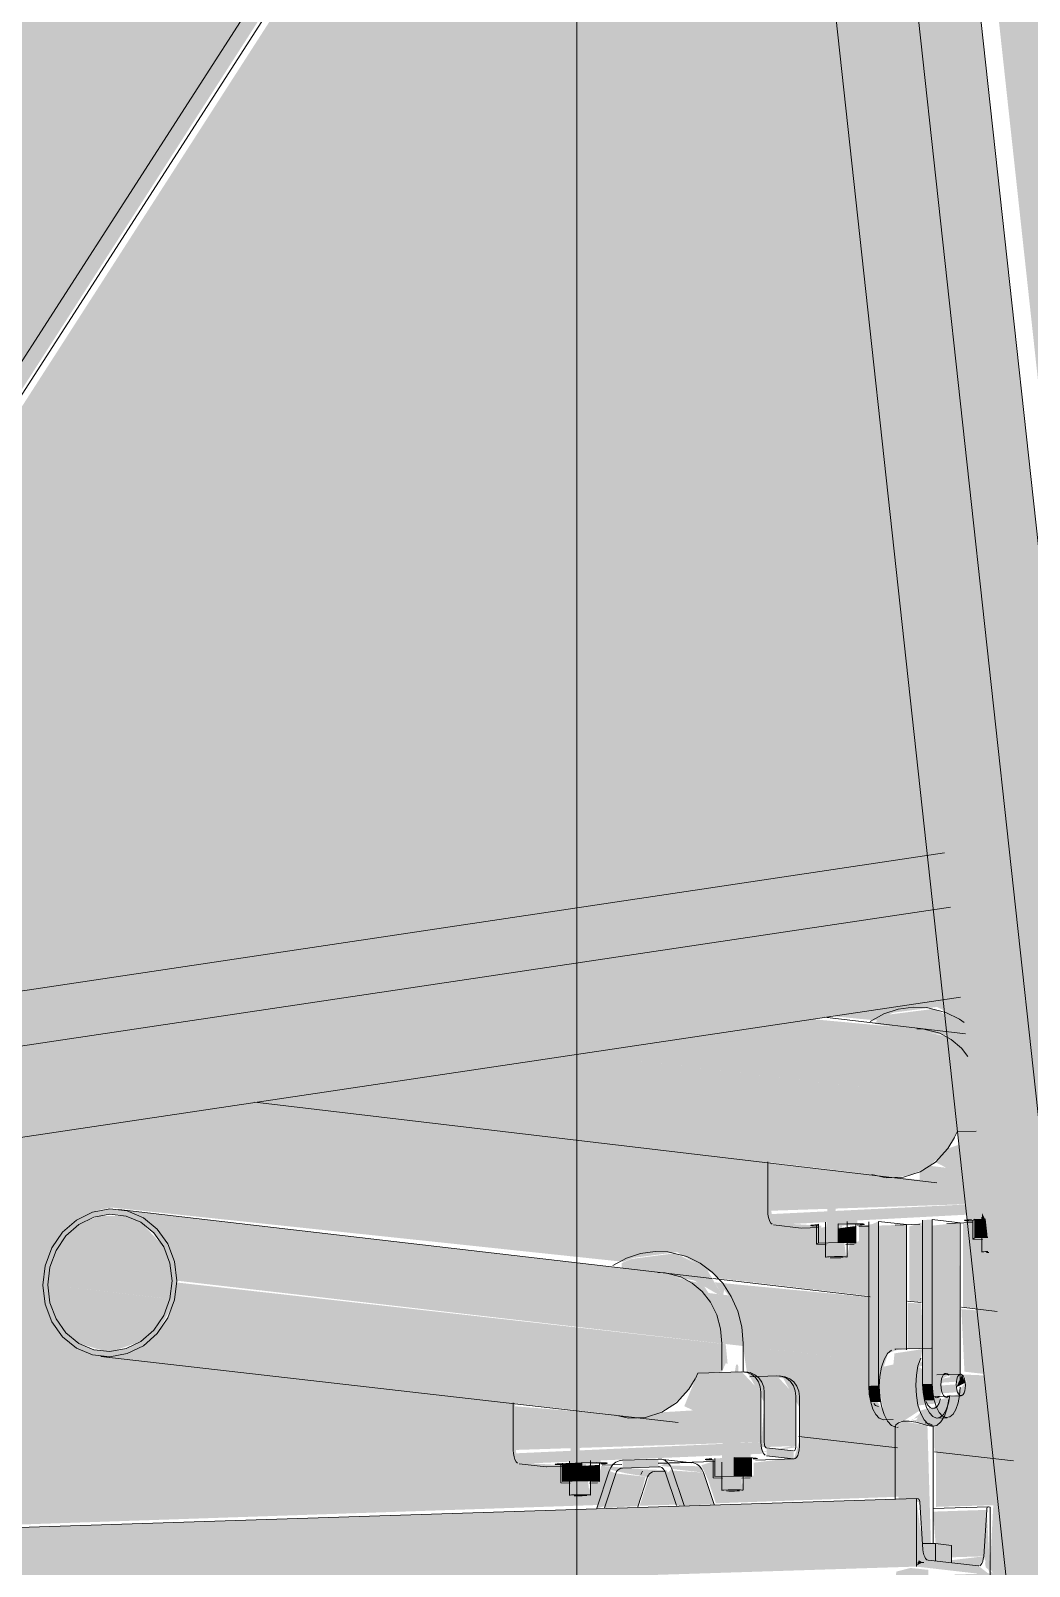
# Model space of a CAD drawing. Header units: inches. Extents: x 31213 to 31218, y -65 to 66.
# Drawn here: x 31217.60534 to 31217.61265, y 66.06788 to 66.07911 of the extents above; entities that cross this region are included whole.
import ezdxf

# ---------------------------------------------------------------- set-up
doc = ezdxf.new("R2010")
doc.units = ezdxf.units.IN
doc.header["$MEASUREMENT"] = 0
for name, color, linetype, lineweight in [('A-GLAZ-CURT', 52, 'Continuous', 9), ('A-WALL-PATT', 111, 'Continuous', 13), ('Q-SPCQ', 91, 'Continuous', 9), ('S-BEAM', 12, 'Continuous', 9)]:
    doc.layers.add(name, color=color, linetype=linetype, lineweight=lineweight)

# ---------------------------------------------------------------- blocks, each defined once
blk = doc.blocks.new('FP_106-Looking South West')
at = {"layer": 'A-WALL-PATT', "lineweight": 9}
blk.add_line((-31660.231004, 65.96916), (-31660.231004, 66.154075), dxfattribs=at)

msp = doc.modelspace()

# ---------------------------------------------------------------- hatches: boundary and pattern name
at = {"layer": 'Q-SPCQ'}
h = msp.add_hatch(color=256, dxfattribs=at)
h.paths.add_polyline_path([(31217.616551, 66.038621), (31217.616521, 66.040367), (31217.616444, 66.040393), (31217.616444, 66.040564), (31217.616499, 66.040572), (31217.614561, 66.058366), (31217.614102, 66.058411), (31217.616258, 66.03864)], flags=0)
h.paths.add_polyline_path([(31217.61421, 66.061592), (31217.612055, 66.081368), (31217.611592, 66.081431), (31217.61375, 66.061639)], flags=0)
h.paths.add_polyline_path([(31217.611685, 66.084767), (31217.61091, 66.091887), (31217.610647, 66.091912), (31217.610464, 66.09178), (31217.611221, 66.084832)], flags=0)
h = msp.add_hatch(color=256, dxfattribs=at)
h.paths.add_polyline_path([(31217.616258, 66.03864), (31217.614102, 66.058411), (31217.613494, 66.058471), (31217.615655, 66.038679), (31217.616095, 66.03865)], flags=0)
h.paths.add_polyline_path([(31217.61375, 66.061639), (31217.611592, 66.081431), (31217.610979, 66.081514), (31217.613142, 66.061702)], flags=0)
h.paths.add_polyline_path([(31217.611221, 66.084832), (31217.610464, 66.09178), (31217.60986, 66.091759), (31217.610622, 66.084917)], flags=0)
h = msp.add_hatch(color=256, dxfattribs=at)
h.paths.add_polyline_path([(31217.598727, 66.066282), (31217.608703, 66.081831), (31217.608589, 66.081846), (31217.598727, 66.066468), (31217.598727, 66.066286)], flags=0)
h.paths.add_polyline_path([(31217.610614, 66.084925), (31217.610608, 66.084985), (31217.610602, 66.084927)], flags=0)
h.paths.add_polyline_path([(31217.611537, 66.086198), (31217.613353, 66.08906), (31217.613422, 66.089225), (31217.613434, 66.089276), (31217.613351, 66.089243), (31217.611522, 66.086334), (31217.611536, 66.08621)], flags=0)
h.paths.add_polyline_path([(31217.613453, 66.089292), (31217.613426, 66.089353), (31217.613413, 66.089324), (31217.613451, 66.089294)], flags=0)
for points in [[(31217.612183, 66.071728), (31217.61217, 66.071844), (31217.611948, 66.071954), (31217.611625, 66.071913), (31217.611566, 66.0719), (31217.611509, 66.071846), (31217.612078, 66.071754), (31217.612171, 66.071729)], [(31217.610732, 66.070476), (31217.612313, 66.070529), (31217.612262, 66.071003), (31217.61205, 66.070933), (31217.611958, 66.070833), (31217.612038, 66.070791), (31217.611916, 66.070806), (31217.611844, 66.07076), (31217.611844, 66.070703), (31217.610732, 66.070828), (31217.610732, 66.070558)], [(31217.610774, 66.070373), (31217.612322, 66.070455), (31217.612313, 66.070529), (31217.610733, 66.070451), (31217.610763, 66.070378)], [(31217.606357, 66.069831), (31217.606373, 66.069966), (31217.606312, 66.070214), (31217.606148, 66.07039), (31217.606045, 66.070434), (31217.606036, 66.070438), (31217.605844, 66.070438), (31217.605721, 66.070392), (31217.60569, 66.070377), (31217.605524, 66.070187), (31217.605463, 66.069934), (31217.606343, 66.069833)], [(31217.611102, 66.07024), (31217.611246, 66.070245), (31217.611246, 66.070382), (31217.611102, 66.070347)], [(31217.611173, 66.070365), (31217.611387, 66.070372), (31217.611387, 66.070431), (31217.611173, 66.070424), (31217.611173, 66.070368)], [(31217.611377, 66.07024), (31217.611377, 66.070365), (31217.611246, 66.070347), (31217.611246, 66.070245)], [(31217.611471, 66.069195), (31217.611543, 66.069198), (31217.611543, 66.070399), (31217.611471, 66.070368), (31217.611471, 66.070075)], [(31217.611543, 66.069223), (31217.611613, 66.069435), (31217.611678, 66.069458), (31217.611746, 66.069465), (31217.611746, 66.070375), (31217.611543, 66.070368), (31217.611543, 66.069226)], [(31217.611864, 66.069208), (31217.611936, 66.06921), (31217.611936, 66.070412), (31217.611864, 66.070409), (31217.611864, 66.070075)], [(31217.612139, 66.069187), (31217.61213, 66.070389), (31217.611936, 66.070368), (31217.611936, 66.06921), (31217.612056, 66.069273)], [(31217.612246, 66.070278), (31217.612341, 66.070281), (31217.612326, 66.070418), (31217.612246, 66.070415)], [(31217.612298, 66.070175), (31217.612352, 66.070179), (31217.612298, 66.070378), (31217.612298, 66.070368)], [(31217.612299, 66.070403), (31217.612327, 66.070404), (31217.612299, 66.070462)], [(31217.610395, 66.069863), (31217.610284, 66.070052), (31217.610056, 66.070166), (31217.609734, 66.070124), (31217.609663, 66.070094), (31217.609663, 66.070055), (31217.610192, 66.069967), (31217.610364, 66.069867)], [(31217.605918, 66.069446), (31217.605946, 66.069452), (31217.606136, 66.069517), (31217.60623, 66.069596), (31217.606311, 66.069709), (31217.606357, 66.069831), (31217.605463, 66.069934), (31217.605524, 66.069685), (31217.605596, 66.069583), (31217.605695, 66.069505), (31217.605873, 66.069452), (31217.605917, 66.069446)], [(31217.611547, 66.069191), (31217.611815, 66.0692), (31217.611851, 66.069398), (31217.611864, 66.069464), (31217.611659, 66.069433), (31217.611651, 66.069352), (31217.611563, 66.069332), (31217.611551, 66.069265)], [(31217.610397, 66.068431), (31217.610517, 66.068434), (31217.610543, 66.068433), (31217.610515, 66.069349), (31217.6105, 66.069351), (31217.610474, 66.069201), (31217.61041, 66.06917), (31217.610397, 66.068548)], [(31217.60887, 66.068726), (31217.610682, 66.068784), (31217.610682, 66.069149), (31217.610542, 66.069298), (31217.61022, 66.069288), (31217.610121, 66.069047), (31217.610186, 66.069016), (31217.609957, 66.069002), (31217.609803, 66.068963), (31217.609587, 66.068988), (31217.60887, 66.069047), (31217.60887, 66.068805)], [(31217.610685, 66.068747), (31217.610938, 66.068755), (31217.610938, 66.06912), (31217.610798, 66.069269), (31217.610601, 66.069262), (31217.610707, 66.069073), (31217.610683, 66.068759)], [(31217.611539, 66.069188), (31217.612112, 66.069226), (31217.612128, 66.069272), (31217.611972, 66.06924), (31217.611949, 66.069221), (31217.611864, 66.069245), (31217.611844, 66.069263), (31217.611578, 66.069226), (31217.61154, 66.069208)], [(31217.611817, 66.069172), (31217.612005, 66.069178), (31217.611985, 66.069292), (31217.611864, 66.069315), (31217.611844, 66.069332), (31217.611703, 66.069309), (31217.611721, 66.06927), (31217.611818, 66.069252), (31217.611816, 66.069184)], [(31217.612112, 66.069186), (31217.612177, 66.069219), (31217.612153, 66.069277)], [(31217.611485, 66.069076), (31217.611556, 66.069078), (31217.611543, 66.069198), (31217.611471, 66.069195), (31217.611474, 66.069134)], [(31217.611564, 66.069109), (31217.612121, 66.069149), (31217.612111, 66.069206), (31217.61154, 66.069167), (31217.611556, 66.069117)], [(31217.611703, 66.069037), (31217.611985, 66.069069), (31217.612005, 66.069178), (31217.611817, 66.06916), (31217.611819, 66.069126), (31217.611825, 66.069095), (31217.611812, 66.069055), (31217.611709, 66.069047)], [(31217.611878, 66.069088), (31217.611949, 66.069091), (31217.611936, 66.06921), (31217.611864, 66.069208), (31217.611868, 66.069147)], [(31217.608912, 66.068625), (31217.610702, 66.068699), (31217.610682, 66.068784), (31217.608872, 66.068701), (31217.608901, 66.06863)], [(31217.609301, 66.068618), (31217.60951, 66.068624), (31217.60951, 66.068682), (31217.609301, 66.068675)], [(31217.610345, 66.068531), (31217.610486, 66.068548), (31217.610486, 66.06867), (31217.610345, 66.068665), (31217.610345, 66.068548)], [(31217.610398, 66.068653), (31217.610607, 66.06866), (31217.610607, 66.068717), (31217.610398, 66.068711)], [(31217.610614, 66.068531), (31217.610614, 66.068666), (31217.610486, 66.06867), (31217.610486, 66.068535)], [(31217.610696, 66.068712), (31217.610937, 66.068745), (31217.610921, 66.068755), (31217.610694, 66.068715), (31217.610695, 66.068712)], [(31217.610921, 66.068661), (31217.610921, 66.068719), (31217.610723, 66.068741), (31217.610723, 66.068684), (31217.610758, 66.06868)], [(31217.609231, 66.068495), (31217.609371, 66.0685), (31217.609371, 66.068634), (31217.609231, 66.068629)], [(31217.6095, 66.068495), (31217.6095, 66.068617), (31217.609371, 66.06861), (31217.609371, 66.0685)], [(31217.609538, 66.068302), (31217.609783, 66.068316), (31217.609837, 66.06853), (31217.60962, 66.068555), (31217.609539, 66.068305)], [(31217.610261, 66.068561), (31217.610233, 66.068607), (31217.610018, 66.068612), (31217.61003, 66.068588), (31217.61013, 66.068576)], [(31217.610119, 66.068321), (31217.610339, 66.068328), (31217.610261, 66.068561), (31217.610033, 66.068576), (31217.6101, 66.068376)], [(31217.612077, 66.067941), (31217.612312, 66.067948), (31217.612334, 66.068288), (31217.611941, 66.068275), (31217.61196, 66.068041), (31217.612077, 66.068028)], [(31217.611686, 66.067903), (31217.611959, 66.067903), (31217.611959, 66.068041), (31217.611686, 66.068041)], [(31217.612077, 66.06789), (31217.612077, 66.068028), (31217.611959, 66.068041), (31217.611959, 66.067903)], [(31217.611823, 66.067882), (31217.611863, 66.067903), (31217.611837, 66.06792), (31217.611826, 66.067891)], [(31217.612274, 66.067878), (31217.612305, 66.067911), (31217.612312, 66.067948), (31217.612077, 66.06792), (31217.612077, 66.0679), (31217.612266, 66.067879)]]:
    msp.add_hatch(color=256, dxfattribs=at).paths.add_polyline_path(points, flags=0)
h = msp.add_hatch(color=256, dxfattribs=at)
h.paths.add_polyline_path([(31217.618729, 66.070512), (31217.618712, 66.070652), (31217.618662, 66.070782), (31217.618583, 66.070892), (31217.61848, 66.070976), (31217.618326, 66.07103), (31217.618326, 66.07056)], flags=0)
h.paths.add_polyline_path([(31217.615528, 66.070892), (31217.615528, 66.071365), (31217.613254, 66.071622), (31217.613305, 66.071156), (31217.61513, 66.070939)], flags=0)
h.paths.add_polyline_path([(31217.612231, 66.071284), (31217.612152, 66.071725), (31217.611927, 66.071777), (31217.611843, 66.071806), (31217.611054, 66.071879), (31217.609357, 66.071625), (31217.610748, 66.07146)], flags=0)
h = msp.add_hatch(color=256, dxfattribs=at)
h.paths.add_polyline_path([(31217.618326, 66.069967), (31217.61836, 66.069973), (31217.61848, 66.070031), (31217.618583, 66.070121), (31217.618662, 66.070237), (31217.618712, 66.07037), (31217.618729, 66.070512), (31217.618326, 66.070555), (31217.618326, 66.069977)], flags=0)
h.paths.add_polyline_path([(31217.615529, 66.070268), (31217.615528, 66.070892), (31217.613306, 66.071141), (31217.613374, 66.070521), (31217.61513, 66.070314)], flags=0)
h.paths.add_polyline_path([(31217.611683, 66.070721), (31217.6118, 66.070746), (31217.611916, 66.070806), (31217.612032, 66.070912), (31217.612095, 66.071014), (31217.612117, 66.071054), (31217.612255, 66.071065), (31217.612231, 66.071284), (31217.609357, 66.071625), (31217.606996, 66.071273), (31217.611671, 66.070722)], flags=0)
h = msp.add_hatch(color=256, dxfattribs=at)
h.paths.add_polyline_path([(31217.611154, 66.070137), (31217.611278, 66.070141), (31217.611305, 66.070139), (31217.611274, 66.070381), (31217.611219, 66.070405), (31217.61125, 66.070666), (31217.61126, 66.070691), (31217.611231, 66.070774), (31217.611182, 66.070777), (31217.611154, 66.070227)], flags=0)
h.paths.add_polyline_path([(31217.611239, 66.070358), (31217.61126, 66.070365), (31217.611256, 66.070358)], flags=0)
h = msp.add_hatch(color=256, dxfattribs=at)
h.paths.add_polyline_path([(31217.605918, 66.069408), (31217.606045, 66.069431), (31217.606163, 66.069488), (31217.606264, 66.069578), (31217.606376, 66.069783), (31217.606406, 66.069952), (31217.606403, 66.070004), (31217.606376, 66.070145), (31217.606342, 66.070234), (31217.606264, 66.070343), (31217.606163, 66.070426), (31217.606045, 66.070476), (31217.605918, 66.07049), (31217.605791, 66.070467), (31217.605673, 66.070409), (31217.605572, 66.07032), (31217.605494, 66.070205), (31217.605445, 66.070073), (31217.605428, 66.069933), (31217.605445, 66.069793), (31217.605494, 66.069665), (31217.605572, 66.069555), (31217.605673, 66.069472), (31217.605791, 66.069422)], flags=0)
h.paths.add_polyline_path([(31217.605918, 66.069447), (31217.6058, 66.06946), (31217.60569, 66.069506), (31217.605596, 66.069583), (31217.605524, 66.069685), (31217.605463, 66.069934), (31217.605524, 66.070187), (31217.60569, 66.070377), (31217.6058, 66.07043), (31217.605918, 66.070451), (31217.606036, 66.070438), (31217.606145, 66.070392), (31217.60624, 66.070315), (31217.606312, 66.070213), (31217.606373, 66.069964), (31217.606312, 66.069711), (31217.606145, 66.069521), (31217.606036, 66.069468)], flags=0)
h = msp.add_hatch(color=256, dxfattribs=at)
h.paths.add_polyline_path([(31217.614348, 66.069048), (31217.614331, 66.069186), (31217.614283, 66.069313), (31217.614205, 66.069421), (31217.614105, 66.069503), (31217.613988, 66.069552), (31217.613485, 66.069608), (31217.613535, 66.069142)], flags=0)
h.paths.add_polyline_path([(31217.612462, 66.069266), (31217.612411, 66.069735), (31217.612149, 66.069757), (31217.612171, 66.069299), (31217.612259, 66.069289)], flags=0)
h.paths.add_polyline_path([(31217.61184, 66.069338), (31217.611874, 66.069342), (31217.611852, 66.069379), (31217.61184, 66.069338)], flags=0)
h.paths.add_polyline_path([(31217.611481, 66.069379), (31217.611481, 66.069844), (31217.610344, 66.069953), (31217.610395, 66.069863), (31217.610298, 66.069875), (31217.610255, 66.069943), (31217.610038, 66.069993), (31217.609688, 66.070052), (31217.606045, 66.070476), (31217.606163, 66.070426), (31217.606264, 66.070343), (31217.606376, 66.070145), (31217.606407, 66.069974), (31217.606408, 66.069965), (31217.610758, 66.069463)], flags=0)
h.paths.add_polyline_path([(31217.611755, 66.069466), (31217.611874, 66.069471), (31217.611854, 66.0698), (31217.611755, 66.069801), (31217.611755, 66.069471)], flags=0)
h.paths.add_polyline_path([(31217.610443, 66.069858), (31217.610406, 66.069862), (31217.610413, 66.069898)], flags=0)
h = msp.add_hatch(color=256, dxfattribs=at)
h.paths.add_polyline_path([(31217.613862, 66.068498), (31217.613988, 66.068521), (31217.614105, 66.068578), (31217.614205, 66.068666), (31217.614283, 66.068779), (31217.614331, 66.068909), (31217.614348, 66.069048), (31217.613537, 66.069127), (31217.613602, 66.068528)], flags=0)
h.paths.add_polyline_path([(31217.61253, 66.068651), (31217.612462, 66.069266), (31217.612149, 66.069279), (31217.612173, 66.06926), (31217.612187, 66.069225), (31217.612128, 66.069163), (31217.612122, 66.069132), (31217.612003, 66.069097), (31217.611981, 66.069051), (31217.611855, 66.069017), (31217.611841, 66.068991), (31217.611789, 66.068942), (31217.611951, 66.068896), (31217.611952, 66.068717)], flags=0)
h.paths.add_polyline_path([(31217.611676, 66.068749), (31217.611699, 66.068932), (31217.611679, 66.068942), (31217.611606, 66.068964), (31217.611531, 66.069083), (31217.611491, 66.0691), (31217.611481, 66.069328), (31217.611481, 66.069379), (31217.61055, 66.069487), (31217.610579, 66.069295), (31217.610601, 66.069263), (31217.610845, 66.069251), (31217.610963, 66.069038), (31217.610963, 66.06883), (31217.611676, 66.068749)], flags=0)
h.paths.add_polyline_path([(31217.611777, 66.068944), (31217.611871, 66.06898), (31217.61186, 66.06895), (31217.611783, 66.068944)], flags=0)
h.paths.add_polyline_path([(31217.609803, 66.068963), (31217.609911, 66.068988), (31217.610024, 66.069046), (31217.610136, 66.069149), (31217.610198, 66.069249), (31217.61022, 66.069288), (31217.610397, 66.069299), (31217.610424, 66.06936), (31217.610438, 66.069358), (31217.610424, 66.069501), (31217.606406, 66.069952), (31217.606376, 66.069783), (31217.606342, 66.069692), (31217.606264, 66.069578), (31217.606163, 66.069488), (31217.606045, 66.069431), (31217.605918, 66.069408), (31217.609793, 66.068964)], flags=0)
h = msp.add_hatch(color=256, dxfattribs=at)
h.paths.add_polyline_path([(31217.611851, 66.068994), (31217.611815, 66.068941), (31217.611876, 66.068946)], flags=0)
h.paths.add_polyline_path([(31217.611723, 66.068936), (31217.611844, 66.069016), (31217.611815, 66.0692), (31217.611547, 66.069191), (31217.611583, 66.068985), (31217.611608, 66.068937), (31217.611714, 66.068936)], flags=0)
h = msp.add_hatch(color=256, dxfattribs=at)
h.paths.add_polyline_path([(31217.609282, 66.068395), (31217.609403, 66.068399), (31217.609429, 66.068397), (31217.609399, 66.068633), (31217.609345, 66.068636), (31217.609376, 66.068911), (31217.609385, 66.068935), (31217.609357, 66.069014), (31217.609309, 66.069016), (31217.609282, 66.06863)], flags=0)
h.paths.add_polyline_path([(31217.609365, 66.068611), (31217.609385, 66.068617), (31217.609381, 66.068611)], flags=0)
h = msp.add_hatch(color=256, dxfattribs=at)
h.paths.add_polyline_path([(31217.611665, 66.067301), (31217.611819, 66.067309), (31217.611929, 66.067305), (31217.611906, 66.067849), (31217.611775, 66.067863), (31217.611672, 66.067836), (31217.611665, 66.067695)], flags=0)
h.paths.add_polyline_path([(31217.611819, 66.067873), (31217.611929, 66.06792), (31217.6119, 66.068906), (31217.611723, 66.068936), (31217.611666, 66.068898), (31217.611689, 66.068367), (31217.611845, 66.068344), (31217.611855, 66.067966), (31217.611821, 66.067878)], flags=0)
h = msp.add_hatch(color=256, dxfattribs=at)
h.paths.add_polyline_path([(31217.609482, 66.0683), (31217.609542, 66.068316), (31217.60962, 66.068555), (31217.609571, 66.068573), (31217.609484, 66.068305)], flags=0)
h.paths.add_polyline_path([(31217.610063, 66.068319), (31217.610119, 66.068321), (31217.61003, 66.068588), (31217.609987, 66.068548), (31217.610044, 66.068376)], flags=0)
h.paths.add_polyline_path([(31217.609669, 66.068594), (31217.609931, 66.068603), (31217.609931, 66.06866), (31217.609669, 66.068652)], flags=0)
h = msp.add_hatch(color=256, dxfattribs=at)
h.paths.add_polyline_path([(31217.59897, 66.067463), (31217.59942, 66.067494), (31217.599734, 66.067982), (31217.598834, 66.067953), (31217.598834, 66.067493), (31217.59897, 66.067482)], flags=0)
h.paths.add_polyline_path([(31217.599567, 66.067482), (31217.611819, 66.067873), (31217.611819, 66.068371), (31217.599892, 66.067987), (31217.599796, 66.067839)], flags=0)
h = msp.add_hatch(color=256, dxfattribs=at)
h.paths.add_polyline_path([(31217.61236, 66.067811), (31217.612334, 66.068288), (31217.612312, 66.067948)], flags=0)
h.paths.add_polyline_path([(31217.611819, 66.067873), (31217.611867, 66.067999), (31217.611819, 66.068371)], flags=0)
h.paths.add_polyline_path([(31217.61236, 66.067811), (31217.612274, 66.067878), (31217.611905, 66.06792), (31217.611819, 66.067873)], flags=0)
at = {"layer": 'S-BEAM'}
h = msp.add_hatch(color=256, dxfattribs=at)
h.paths.add_polyline_path([(31217.598828, 66.071121), (31217.602061, 66.071605), (31217.6087, 66.081927), (31217.604174, 66.082545), (31217.598828, 66.081718), (31217.598828, 66.071137)], flags=0)
h.paths.add_polyline_path([(31217.602232, 66.071631), (31217.612026, 66.073097), (31217.611099, 66.0816), (31217.608842, 66.081908), (31217.602845, 66.072584)], flags=0)
h.paths.add_polyline_path([(31217.613068, 66.073253), (31217.615518, 66.07362), (31217.615518, 66.080997), (31217.612176, 66.081453), (31217.612931, 66.074513)], flags=0)
h.paths.add_polyline_path([(31217.618313, 66.074038), (31217.622841, 66.074716), (31217.623684, 66.079883), (31217.618313, 66.080616), (31217.618313, 66.075394)], flags=0)
h.paths.add_polyline_path([(31217.624083, 66.074902), (31217.63517, 66.076561), (31217.635046, 66.078333), (31217.624868, 66.079721), (31217.624436, 66.077064)], flags=0)
h.paths.add_polyline_path([(31217.653856, 66.079358), (31217.682188, 66.083599), (31217.681579, 66.092117), (31217.674285, 66.09339), (31217.653856, 66.09023), (31217.653856, 66.079649)], flags=0)
h.paths.add_polyline_path([(31217.634819, 66.081587), (31217.634425, 66.087224), (31217.625875, 66.085902), (31217.62539, 66.082926), (31217.634152, 66.081682)], flags=0)
h.paths.add_polyline_path([(31217.624208, 66.083094), (31217.624634, 66.08571), (31217.618313, 66.084732), (31217.618313, 66.083932), (31217.622248, 66.083373)], flags=0)
h.paths.add_polyline_path([(31217.700336, 66.086315), (31217.708129, 66.087482), (31217.700336, 66.088842), (31217.700336, 66.08816)], flags=0)
h.paths.add_polyline_path([(31217.717013, 66.088811), (31217.72192, 66.089546), (31217.721113, 66.100634), (31217.700336, 66.09742), (31217.700336, 66.091821), (31217.715802, 66.08903)], flags=0)
h.paths.add_polyline_path([(31217.739635, 66.092197), (31217.757254, 66.094835), (31217.758188, 66.094639), (31217.759381, 66.095697), (31217.739635, 66.099898), (31217.739635, 66.094317)], flags=0)
h.paths.add_polyline_path([(31217.761859, 66.097897), (31217.770926, 66.105945), (31217.770926, 66.10772), (31217.739635, 66.104911), (31217.739635, 66.10276), (31217.759567, 66.098398)], flags=0)
h.paths.add_polyline_path([(31217.772258, 66.107127), (31217.773152, 66.10792), (31217.772786, 66.107844), (31217.772786, 66.107887), (31217.772258, 66.10784), (31217.772258, 66.107663)], flags=0)
h = msp.add_hatch(color=256, dxfattribs=at)
h.paths.add_polyline_path([(31217.599092, 66.064132), (31217.608763, 66.064201), (31217.609577, 66.067735), (31217.599535, 66.067415), (31217.599092, 66.066726), (31217.599092, 66.064286)], flags=0)
h.paths.add_polyline_path([(31217.61022, 66.064212), (31217.613024, 66.064232), (31217.612541, 66.068658), (31217.611963, 66.068724), (31217.611963, 66.06831), (31217.612382, 66.068322), (31217.612356, 66.067823), (31217.612098, 66.067815), (31217.612098, 66.067708), (31217.611962, 66.067721), (31217.611931, 66.06732), (31217.611687, 66.067316), (31217.611668, 66.067718), (31217.611552, 66.067708), (31217.611552, 66.067798), (31217.610866, 66.067776), (31217.611251, 66.067655), (31217.610222, 66.064217)], flags=0)
h.paths.add_polyline_path([(31217.61408, 66.064239), (31217.615548, 66.06425), (31217.615548, 66.066876), (31217.615452, 66.066928), (31217.61545, 66.066969), (31217.615345, 66.06698), (31217.615321, 66.067038), (31217.615384, 66.067112), (31217.615548, 66.067151), (31217.615548, 66.070279), (31217.613397, 66.070523), (31217.613495, 66.069617), (31217.6141, 66.069515), (31217.614201, 66.06944), (31217.614251, 66.069379), (31217.61431, 66.069274), (31217.614342, 66.069192), (31217.614358, 66.069054), (31217.614342, 66.068915), (31217.61422, 66.068678), (31217.614136, 66.068602), (31217.614058, 66.068556), (31217.613998, 66.068527), (31217.613873, 66.068504), (31217.613616, 66.068505), (31217.614075, 66.064284)], flags=0)
h.paths.add_polyline_path([(31217.618344, 66.06427), (31217.618999, 66.06429), (31217.618999, 66.066602), (31217.618366, 66.066612), (31217.618344, 66.066599), (31217.618344, 66.064284)], flags=0)
h.paths.add_polyline_path([(31217.619791, 66.06428), (31217.620324, 66.064286), (31217.621189, 66.064411), (31217.622692, 66.073626), (31217.618344, 66.072978), (31217.618369, 66.071038), (31217.618379, 66.071037), (31217.61856, 66.070937), (31217.618637, 66.070853), (31217.618698, 66.070746), (31217.61873, 66.070663), (31217.618747, 66.070522), (31217.618722, 66.07036), (31217.618605, 66.070137), (31217.618519, 66.07006), (31217.618439, 66.070013), (31217.618344, 66.069949), (31217.618344, 66.067525), (31217.6197, 66.067538), (31217.619977, 66.067505), (31217.619977, 66.066661), (31217.619791, 66.066628), (31217.619791, 66.064284)], flags=0)
h.paths.add_polyline_path([(31217.622434, 66.064592), (31217.635907, 66.066545), (31217.635281, 66.075504), (31217.623935, 66.073812), (31217.622808, 66.066893)], flags=0)
h.paths.add_polyline_path([(31217.618999, 66.066618), (31217.618974, 66.06662), (31217.61897, 66.06662)], flags=0)
h.paths.add_polyline_path([(31217.618613, 66.066654), (31217.618613, 66.066655), (31217.618479, 66.066667)], flags=0)
h.paths.add_polyline_path([(31217.599092, 66.066966), (31217.599377, 66.06741), (31217.599092, 66.067401), (31217.599092, 66.066996)], flags=0)
h.paths.add_polyline_path([(31217.612382, 66.067824), (31217.612321, 66.067909), (31217.612327, 66.067867), (31217.612368, 66.067835)], flags=0)
h.paths.add_polyline_path([(31217.598853, 66.067966), (31217.599754, 66.067995), (31217.601325, 66.070439), (31217.598853, 66.07007), (31217.598853, 66.06813)], flags=0)
h.paths.add_polyline_path([(31217.599912, 66.068), (31217.6095, 66.068324), (31217.609584, 66.068581), (31217.609692, 66.068556), (31217.609862, 66.068527), (31217.609794, 66.068318), (31217.610076, 66.068327), (31217.609994, 66.068578), (31217.609841, 66.068584), (31217.609513, 66.06861), (31217.609489, 66.068504), (31217.609448, 66.068503), (31217.609416, 66.068406), (31217.609295, 66.068407), (31217.609295, 66.068505), (31217.609244, 66.068527), (31217.609244, 66.068614), (31217.608925, 66.068633), (31217.608895, 66.068665), (31217.608883, 66.068793), (31217.608883, 66.069078), (31217.605706, 66.069475), (31217.605612, 66.069545), (31217.605539, 66.069632), (31217.605478, 66.069755), (31217.60546, 66.069803), (31217.605459, 66.070074), (31217.605502, 66.070197), (31217.605569, 66.070303), (31217.605651, 66.070386), (31217.605774, 66.070461), (31217.605854, 66.070486), (31217.605933, 66.0705), (31217.609676, 66.070103), (31217.609747, 66.070132), (31217.610069, 66.070174), (31217.610335, 66.070013), (31217.610356, 66.069984), (31217.611493, 66.069851), (31217.611493, 66.070379), (31217.611399, 66.070361), (31217.611399, 66.070253), (31217.611333, 66.07024), (31217.611315, 66.070154), (31217.611176, 66.070155), (31217.611176, 66.070255), (31217.611123, 66.070253), (31217.611123, 66.070367), (31217.610796, 66.070387), (31217.610761, 66.070435), (31217.610754, 66.070552), (31217.610754, 66.070847), (31217.607021, 66.071288), (31217.601496, 66.070464), (31217.599995, 66.06813)], flags=0)
h.paths.add_polyline_path([(31217.610352, 66.068336), (31217.611687, 66.068384), (31217.611687, 66.068756), (31217.610976, 66.068838), (31217.610946, 66.068736), (31217.610926, 66.068669), (31217.610628, 66.068633), (31217.610628, 66.068539), (31217.610563, 66.068527), (31217.610531, 66.068442), (31217.61041, 66.068443), (31217.61041, 66.068541), (31217.610358, 66.068569), (31217.610358, 66.06865), (31217.610246, 66.068615), (31217.610296, 66.068505), (31217.610336, 66.068384)], flags=0)
h.paths.add_polyline_path([(31217.610041, 66.0686), (31217.609996, 66.068639), (31217.609949, 66.06861), (31217.610031, 66.068601)], flags=0)
h.paths.add_polyline_path([(31217.612423, 66.069742), (31217.612348, 66.070191), (31217.61232, 66.070192), (31217.612299, 66.070292), (31217.612268, 66.070291), (31217.612268, 66.070405), (31217.612161, 66.070381), (31217.612161, 66.069773)], flags=0)
h.paths.add_polyline_path([(31217.611886, 66.069805), (31217.611858, 66.070391), (31217.611767, 66.070361), (31217.611767, 66.069819), (31217.611866, 66.069808)], flags=0)
h.paths.add_polyline_path([(31217.615548, 66.071377), (31217.615529, 66.072558), (31217.613213, 66.072212), (31217.613274, 66.07165), (31217.61515, 66.071425)], flags=0)
h.paths.add_polyline_path([(31217.612192, 66.071857), (31217.612171, 66.072057), (31217.611157, 66.071905), (31217.611539, 66.071868), (31217.611647, 66.071926), (31217.61197, 66.071968), (31217.61219, 66.071858)], flags=0)
h.paths.add_polyline_path([(31217.682867, 66.074789), (31217.682315, 66.082521), (31217.656051, 66.078597), (31217.656866, 66.078482), (31217.661664, 66.078684), (31217.661741, 66.078732), (31217.661776, 66.078763), (31217.661938, 66.078793), (31217.662133, 66.078672), (31217.671497, 66.078999), (31217.671498, 66.078967), (31217.671615, 66.078941), (31217.671713, 66.078781), (31217.671769, 66.078521), (31217.671769, 66.078229), (31217.671699, 66.07796), (31217.671615, 66.077854), (31217.671498, 66.077828), (31217.671498, 66.077797), (31217.669059, 66.077683), (31217.669069, 66.077669), (31217.678374, 66.077989), (31217.678375, 66.077957), (31217.678489, 66.077932), (31217.678584, 66.077775), (31217.678639, 66.077517), (31217.678639, 66.07723), (31217.678579, 66.076979), (31217.678489, 66.076858), (31217.678375, 66.076834), (31217.678375, 66.076803), (31217.670602, 66.076531), (31217.680834, 66.075077)], flags=0)
h.paths.add_polyline_path([(31217.700389, 66.075893), (31217.711149, 66.077453), (31217.707262, 66.077349), (31217.707164, 66.07752), (31217.707108, 66.077799), (31217.707108, 66.078111), (31217.707164, 66.078373), (31217.707262, 66.078513), (31217.707493, 66.078531), (31217.711091, 66.078658), (31217.711069, 66.079272), (31217.711013, 66.079267), (31217.710992, 66.079405), (31217.710781, 66.079457), (31217.710751, 66.079517), (31217.710735, 66.079548), (31217.710675, 66.079548), (31217.710675, 66.079709), (31217.700389, 66.079341), (31217.700389, 66.079161)], flags=0)
h.paths.add_polyline_path([(31217.663883, 66.077485), (31217.668643, 66.077683), (31217.668539, 66.077692), (31217.66365, 66.077518)], flags=0)
h.paths.add_polyline_path([(31217.668794, 66.07766), (31217.668837, 66.077683), (31217.668811, 66.077702), (31217.668801, 66.077683)], flags=0)
h.paths.add_polyline_path([(31217.668848, 66.077661), (31217.668908, 66.077692), (31217.668865, 66.077675)], flags=0)
h.paths.add_polyline_path([(31217.661823, 66.078661), (31217.661854, 66.078662), (31217.661846, 66.078706), (31217.661834, 66.078701), (31217.661823, 66.078661)], flags=0)
h.paths.add_polyline_path([(31217.711804, 66.078684), (31217.722427, 66.079088), (31217.722737, 66.079155), (31217.722637, 66.080138), (31217.712219, 66.079744), (31217.712188, 66.07936), (31217.712113, 66.079325), (31217.711881, 66.079307), (31217.711881, 66.079186), (31217.711804, 66.079186)], flags=0)
h.paths.add_polyline_path([(31217.700389, 66.080578), (31217.711258, 66.080999), (31217.711413, 66.081145), (31217.71155, 66.081111), (31217.711615, 66.080986), (31217.722573, 66.081417), (31217.722309, 66.085039), (31217.711658, 66.086898), (31217.700389, 66.085217), (31217.700389, 66.080631)], flags=0)
h.paths.add_polyline_path([(31217.711425, 66.080979), (31217.711455, 66.080993), (31217.71143, 66.080986)], flags=0)
h.paths.add_polyline_path([(31217.739701, 66.081592), (31217.740985, 66.081778), (31217.739701, 66.082003)], flags=0)
h.paths.add_polyline_path([(31217.749411, 66.083), (31217.756791, 66.08407), (31217.756065, 66.093523), (31217.739701, 66.091082), (31217.739701, 66.084752), (31217.748694, 66.083129)], flags=0)
h.paths.add_polyline_path([(31217.773375, 66.086474), (31217.78752, 66.088525), (31217.788333, 66.088354), (31217.789461, 66.089339), (31217.773375, 66.092761), (31217.773375, 66.086578)], flags=0)
h.paths.add_polyline_path([(31217.722099, 66.087928), (31217.722061, 66.08845), (31217.720498, 66.088217), (31217.721552, 66.088027)], flags=0)
h.paths.add_polyline_path([(31217.791805, 66.091386), (31217.800446, 66.098932), (31217.800446, 66.100535), (31217.773375, 66.09822), (31217.773375, 66.095419), (31217.785902, 66.092678)], flags=0)
h.paths.add_polyline_path([(31217.801638, 66.099972), (31217.802482, 66.10071), (31217.802204, 66.100686), (31217.801638, 66.100637), (31217.801638, 66.100539)], flags=0)
h = msp.add_hatch(color=256, dxfattribs=at)
h.paths.add_polyline_path([(31217.598827, 66.070719), (31217.601774, 66.071159), (31217.60206, 66.071605), (31217.598827, 66.071121), (31217.598827, 66.071078)], flags=0)
h.paths.add_polyline_path([(31217.601944, 66.071185), (31217.612068, 66.072698), (31217.612025, 66.073096), (31217.602231, 66.07163), (31217.601985, 66.071247)], flags=0)
h.paths.add_polyline_path([(31217.613111, 66.072854), (31217.615517, 66.073214), (31217.615517, 66.073619), (31217.613067, 66.073252), (31217.613076, 66.073175)], flags=0)
h.paths.add_polyline_path([(31217.618312, 66.073632), (31217.622772, 66.074298), (31217.62284, 66.074715), (31217.618312, 66.074037), (31217.618312, 66.073946)], flags=0)
h.paths.add_polyline_path([(31217.624015, 66.074484), (31217.635197, 66.076156), (31217.635169, 66.076561), (31217.624082, 66.074901), (31217.624065, 66.074793)], flags=0)
h.paths.add_polyline_path([(31217.653855, 66.078945), (31217.682216, 66.083184), (31217.682186, 66.083598), (31217.653855, 66.079357), (31217.653855, 66.07895)], flags=0)
h.paths.add_polyline_path([(31217.700334, 66.085893), (31217.709432, 66.087253), (31217.708127, 66.087481), (31217.700334, 66.086314), (31217.700334, 66.086021)], flags=0)
h.paths.add_polyline_path([(31217.718298, 66.088578), (31217.721948, 66.089124), (31217.721918, 66.089545), (31217.717011, 66.088811), (31217.718032, 66.088626)], flags=0)
h.paths.add_polyline_path([(31217.739633, 66.091768), (31217.756667, 66.094314), (31217.757252, 66.094834), (31217.739633, 66.092197), (31217.739633, 66.091806)], flags=0)
h = msp.add_hatch(color=256, dxfattribs=at)
h.paths.add_polyline_path([(31217.598829, 66.070053), (31217.6013, 66.070422), (31217.601774, 66.071159), (31217.598827, 66.070719)], flags=0)
h.paths.add_polyline_path([(31217.601471, 66.070447), (31217.612142, 66.072039), (31217.612068, 66.072698), (31217.601944, 66.071185), (31217.601913, 66.071136)], flags=0)
h.paths.add_polyline_path([(31217.613184, 66.072194), (31217.615519, 66.072543), (31217.615517, 66.073214), (31217.613111, 66.072854)], flags=0)
h.paths.add_polyline_path([(31217.618314, 66.07296), (31217.622661, 66.073608), (31217.622772, 66.074298), (31217.618312, 66.073632)], flags=0)
h.paths.add_polyline_path([(31217.623904, 66.073794), (31217.635247, 66.075486), (31217.635197, 66.076156), (31217.624015, 66.074484)], flags=0)
h.paths.add_polyline_path([(31217.655993, 66.07858), (31217.682268, 66.0825), (31217.682216, 66.083184), (31217.653855, 66.078922), (31217.653855, 66.078882), (31217.65556, 66.078642)], flags=0)
h.paths.add_polyline_path([(31217.700337, 66.085195), (31217.711604, 66.086876), (31217.709432, 66.087253), (31217.700334, 66.085893)], flags=0)
h.paths.add_polyline_path([(31217.72044, 66.088194), (31217.722003, 66.088427), (31217.721948, 66.089124), (31217.718298, 66.088578)], flags=0)
h.paths.add_polyline_path([(31217.739638, 66.091058), (31217.756024, 66.093502), (31217.756002, 66.093881), (31217.756383, 66.094264), (31217.757329, 66.094079), (31217.757604, 66.09412), (31217.756667, 66.094314), (31217.739633, 66.091768)], flags=0)

# ---------------------------------------------------------------- linework, layer by layer
at = {"layer": 'Q-SPCQ'}
for p, q in [((31217.598727, 66.066514), (31217.608588, 66.081846)), ((31217.608732, 66.081827), (31217.598727, 66.066272)), ((31217.610979, 66.081514), (31217.613142, 66.061702)), ((31217.61375, 66.061639), (31217.611592, 66.081431)), ((31217.612055, 66.081368), (31217.61421, 66.061592)), ((31217.611147, 66.071893), (31217.612178, 66.07177)), ((31217.611823, 66.071808), (31217.611874, 66.071806)), ((31217.611968, 66.070682), (31217.606979, 66.07127)), ((31217.612117, 66.071054), (31217.612099, 66.071014)), ((31217.612256, 66.071059), (31217.612117, 66.071054)), ((31217.610732, 66.070834), (31217.610732, 66.070476)), ((31217.605984, 66.070487), (31217.610323, 66.069982)), ((31217.610977, 66.070349), (31217.610774, 66.070373)), ((31217.611102, 66.070353), (31217.61098, 66.070349)), ((31217.611089, 66.070368), (31217.611102, 66.070378)), ((31217.611089, 66.070368), (31217.611089, 66.070231)), ((31217.611102, 66.07024), (31217.611102, 66.070378)), ((31217.611154, 66.070136), (31217.611154, 66.070393)), ((31217.611246, 66.070382), (31217.611377, 66.070378)), ((31217.611246, 66.070245), (31217.611246, 66.070382)), ((31217.611312, 66.070399), (31217.611312, 66.070137)), ((31217.611377, 66.07024), (31217.611377, 66.070378)), ((31217.611471, 66.070365), (31217.611398, 66.070363)), ((31217.611471, 66.069195), (31217.611471, 66.070396)), ((31217.611543, 66.070399), (31217.611543, 66.069198)), ((31217.611746, 66.070375), (31217.611543, 66.070399)), ((31217.611844, 66.070378), (31217.611665, 66.070372)), ((31217.611746, 66.06946), (31217.611746, 66.070375)), ((31217.611864, 66.069208), (31217.611864, 66.070409)), ((31217.611936, 66.070412), (31217.611936, 66.06921)), ((31217.612139, 66.070388), (31217.611936, 66.070412)), ((31217.612229, 66.070391), (31217.612041, 66.070384)), ((31217.612139, 66.069245), (31217.612139, 66.070388)), ((31217.612232, 66.070406), (31217.612246, 66.070415)), ((31217.612232, 66.070268), (31217.612232, 66.070406)), ((31217.612246, 66.070278), (31217.612246, 66.070415)), ((31217.612298, 66.070174), (31217.612298, 66.070429)), ((31217.611102, 66.07024), (31217.611089, 66.070231)), ((31217.611246, 66.070245), (31217.611102, 66.07024)), ((31217.611377, 66.07024), (31217.611246, 66.070245)), ((31217.612246, 66.070278), (31217.612232, 66.070268)), ((31217.612232, 66.070268), (31217.612303, 66.070266)), ((31217.612341, 66.070281), (31217.612246, 66.070278)), ((31217.611089, 66.070231), (31217.611159, 66.070228)), ((31217.611304, 66.070229), (31217.611365, 66.070231)), ((31217.611311, 66.070138), (31217.611305, 66.070139)), ((31217.611312, 66.070137), (31217.611312, 66.070137)), ((31217.612332, 66.070171), (31217.61235, 66.07017)), ((31217.609928, 66.070024), (31217.609982, 66.070022)), ((31217.610331, 66.069982), (31217.611481, 66.069848)), ((31217.611755, 66.069816), (31217.611854, 66.069805)), ((31217.612149, 66.06977), (31217.612411, 66.06974)), ((31217.610396, 66.069311), (31217.610396, 66.069505)), ((31217.610551, 66.069506), (31217.610551, 66.069298)), ((31217.611661, 66.069463), (31217.61193, 66.069471)), ((31217.611662, 66.069463), (31217.611669, 66.069462)), ((31217.610076, 66.068927), (31217.605853, 66.06941)), ((31217.61022, 66.069288), (31217.610202, 66.069249)), ((31217.610542, 66.069298), (31217.61022, 66.069288)), ((31217.610561, 66.069298), (31217.610585, 66.069295)), ((31217.610798, 66.069269), (31217.610601, 66.069262)), ((31217.610817, 66.069268), (31217.610842, 66.069265)), ((31217.611968, 66.069275), (31217.612142, 66.069281)), ((31217.610682, 66.068784), (31217.610682, 66.069149)), ((31217.610706, 66.069146), (31217.610706, 66.068782)), ((31217.610938, 66.06912), (31217.610938, 66.068755)), ((31217.610963, 66.068752), (31217.610963, 66.069117)), ((31217.612147, 66.069123), (31217.611945, 66.069117)), ((31217.60887, 66.06907), (31217.60887, 66.068726)), ((31217.61165, 66.068949), (31217.611579, 66.068947)), ((31217.611665, 66.068366), (31217.611665, 66.068901)), ((31217.611687, 66.068892), (31217.611677, 66.068891)), ((31217.611941, 66.068901), (31217.611929, 66.0689)), ((31217.611945, 66.0689), (31217.611935, 66.0689)), ((31217.611942, 66.068903), (31217.611942, 66.068041)), ((31217.612044, 66.068962), (31217.611972, 66.06896)), ((31217.61168, 66.068743), (31217.610958, 66.068826)), ((31217.610486, 66.06867), (31217.610614, 66.068666)), ((31217.610486, 66.068535), (31217.610486, 66.06867)), ((31217.610551, 66.068669), (31217.610551, 66.068431)), ((31217.610921, 66.068719), (31217.610723, 66.068741)), ((31217.610723, 66.068684), (31217.610921, 66.068661)), ((31217.61253, 66.068646), (31217.611951, 66.068712)), ((31217.60911, 66.068602), (31217.608912, 66.068625)), ((31217.609231, 66.068606), (31217.609113, 66.068602)), ((31217.609218, 66.06862), (31217.609218, 66.068486)), ((31217.609231, 66.068495), (31217.609231, 66.068629)), ((31217.609282, 66.068394), (31217.609282, 66.068644)), ((31217.609371, 66.068634), (31217.6095, 66.06863)), ((31217.609371, 66.0685), (31217.609371, 66.068634)), ((31217.609436, 66.06865), (31217.609436, 66.068395)), ((31217.609571, 66.068573), (31217.609482, 66.0683)), ((31217.6095, 66.068495), (31217.6095, 66.06863)), ((31217.609663, 66.06862), (31217.609519, 66.068615)), ((31217.609538, 66.068302), (31217.60962, 66.068555)), ((31217.609931, 66.06866), (31217.609669, 66.068652)), ((31217.609669, 66.068594), (31217.609931, 66.068603)), ((31217.609803, 66.068547), (31217.609815, 66.068572)), ((31217.609981, 66.068571), (31217.609901, 66.068568)), ((31217.610345, 66.068642), (31217.609931, 66.068629)), ((31217.609931, 66.068627), (31217.610163, 66.068634)), ((31217.609945, 66.06866), (31217.610177, 66.068633)), ((31217.60998, 66.068567), (31217.610063, 66.068319)), ((31217.610119, 66.068321), (31217.61003, 66.068588)), ((31217.610261, 66.068561), (31217.610339, 66.068328)), ((31217.610333, 66.068522), (31217.610333, 66.068656)), ((31217.610345, 66.068531), (31217.610345, 66.068665)), ((31217.610396, 66.06843), (31217.610396, 66.068638)), ((31217.610614, 66.068666), (31217.610614, 66.068531)), ((31217.610924, 66.068661), (31217.610645, 66.068652)), ((31217.609218, 66.068486), (31217.609287, 66.068484)), ((31217.609371, 66.0685), (31217.609231, 66.068495)), ((31217.6095, 66.068495), (31217.609371, 66.0685)), ((31217.609428, 66.068484), (31217.609487, 66.068486)), ((31217.609852, 66.068529), (31217.609781, 66.06831)), ((31217.610333, 66.068522), (31217.610401, 66.06852)), ((31217.610486, 66.068535), (31217.610345, 66.068531)), ((31217.610614, 66.068531), (31217.610486, 66.068535)), ((31217.610543, 66.06852), (31217.610602, 66.068522)), ((31217.599883, 66.067987), (31217.611819, 66.068371)), ((31217.609435, 66.068396), (31217.609429, 66.068397)), ((31217.609436, 66.068395), (31217.609436, 66.068395)), ((31217.61055, 66.068432), (31217.610543, 66.068433)), ((31217.610551, 66.068431), (31217.610551, 66.068431)), ((31217.611833, 66.068369), (31217.611819, 66.068371)), ((31217.611819, 66.068371), (31217.611819, 66.067873)), ((31217.611867, 66.067999), (31217.611845, 66.068344)), ((31217.611941, 66.068298), (31217.612345, 66.068311)), ((31217.612334, 66.068288), (31217.612312, 66.067948)), ((31217.61236, 66.068309), (31217.612346, 66.068311)), ((31217.61236, 66.067811), (31217.61236, 66.068309)), ((31217.611862, 66.068041), (31217.611959, 66.068041)), ((31217.611959, 66.068041), (31217.612077, 66.068028)), ((31217.611959, 66.067914), (31217.611959, 66.068041)), ((31217.612077, 66.0679), (31217.612077, 66.068028)), ((31217.611874, 66.067903), (31217.61183, 66.067903)), ((31217.612274, 66.067878), (31217.611905, 66.06792)), ((31217.612277, 66.067878), (31217.612274, 66.067878))]:
    msp.add_line(p, q, dxfattribs=at)
for points in [[(31217.61148, 66.071862, 0), (31217.61158, 66.071917, 0), (31217.611687, 66.071952, 0), (31217.611796, 66.071967, 0), (31217.611894, 66.071963, 0)], [(31217.612169, 66.071854, 0), (31217.612135, 66.071879, 0), (31217.612035, 66.071928, 0), (31217.611894, 66.071963, 0)], [(31217.612196, 66.071605, 0), (31217.612149, 66.071666, 0), (31217.612074, 66.07173, 0), (31217.61199, 66.071776, 0), (31217.611874, 66.071806, 0)], [(31217.612098, 66.071012, 0), (31217.61205, 66.070933, 0), (31217.611958, 66.070833, 0), (31217.611848, 66.070761, 0), (31217.611725, 66.070722, 0), (31217.611598, 66.070718, 0), (31217.611494, 66.070741, 0)], [(31217.606408, 66.069965, 0), (31217.606391, 66.070105, 0), (31217.606342, 66.070234, 0), (31217.606264, 66.070343, 0), (31217.606163, 66.070426, 0), (31217.606045, 66.070476, 0), (31217.605918, 66.07049, 0), (31217.605791, 66.070467, 0), (31217.605673, 66.070409, 0), (31217.605572, 66.07032, 0), (31217.605494, 66.070205, 0), (31217.605445, 66.070073, 0), (31217.605428, 66.069933, 0)], [(31217.610763, 66.070378, 0), (31217.610753, 66.070389, 0), (31217.610744, 66.070405, 0), (31217.610738, 66.070427, 0), (31217.610733, 66.070451, 0), (31217.610732, 66.070476, 0)], [(31217.605463, 66.069934, 0), (31217.605479, 66.070064, 0), (31217.605524, 66.070187, 0), (31217.605596, 66.070294, 0), (31217.60569, 66.070377, 0), (31217.6058, 66.07043, 0), (31217.605918, 66.070451, 0), (31217.606036, 66.070438, 0), (31217.606145, 66.070392, 0), (31217.60624, 66.070315, 0), (31217.606312, 66.070213, 0), (31217.606357, 66.070094, 0), (31217.606373, 66.069964, 0)], [(31217.611105, 66.070365, 0), (31217.611084, 66.070365, 0), (31217.611067, 66.070366, 0), (31217.611054, 66.070367, 0), (31217.611047, 66.070368, 0), (31217.611046, 66.07037, 0), (31217.611051, 66.070371, 0), (31217.611062, 66.070372, 0), (31217.611077, 66.070373, 0), (31217.611097, 66.070374, 0)], [(31217.611311, 66.070381, 0), (31217.611333, 66.070382, 0), (31217.611356, 66.070382, 0), (31217.611379, 66.070382, 0), (31217.6114, 66.070381, 0), (31217.611417, 66.070381, 0), (31217.61143, 66.07038, 0), (31217.611437, 66.070378, 0), (31217.611438, 66.070377, 0), (31217.611433, 66.070376, 0), (31217.611422, 66.070374, 0), (31217.611407, 66.070373, 0), (31217.611387, 66.070372, 0)], [(31217.612231, 66.070402, 0), (31217.61221, 66.070403, 0), (31217.612193, 66.070403, 0), (31217.61218, 66.070404, 0), (31217.612173, 66.070406, 0), (31217.612172, 66.070407, 0), (31217.612177, 66.070408, 0), (31217.612188, 66.07041, 0), (31217.612203, 66.070411, 0), (31217.612223, 66.070412, 0)], [(31217.609599, 66.070077, 0), (31217.609698, 66.07013, 0), (31217.609801, 66.070164, 0), (31217.609908, 66.070178, 0), (31217.610001, 66.070175, 0)], [(31217.610551, 66.069506, 0), (31217.610541, 66.069627, 0), (31217.610512, 66.069743, 0), (31217.610465, 66.06985, 0), (31217.610402, 66.069946, 0), (31217.610325, 66.070028, 0), (31217.610237, 66.070093, 0), (31217.61014, 66.070141, 0), (31217.610001, 66.070175, 0)], [(31217.611305, 66.070139, 0), (31217.611293, 66.07014, 0), (31217.611278, 66.070141, 0), (31217.61126, 66.070141, 0), (31217.611239, 66.070142, 0), (31217.611219, 66.070141, 0), (31217.611199, 66.070141, 0), (31217.611182, 66.07014, 0), (31217.611168, 66.070139, 0), (31217.611159, 66.070138, 0), (31217.611154, 66.070137, 0)], [(31217.611188, 66.070133, 0), (31217.611207, 66.070132, 0), (31217.611227, 66.070132, 0), (31217.611247, 66.070132, 0), (31217.611267, 66.070133, 0), (31217.611284, 66.070134, 0)], [(31217.612343, 66.070179, 0), (31217.612326, 66.070178, 0), (31217.612312, 66.070177, 0), (31217.612303, 66.070176, 0), (31217.612298, 66.070175, 0)], [(31217.610396, 66.069505, 0), (31217.610387, 66.069613, 0), (31217.610358, 66.069715, 0), (31217.610312, 66.069807, 0), (31217.610251, 66.069885, 0), (31217.610178, 66.069948, 0), (31217.610096, 66.069992, 0), (31217.609982, 66.070022, 0)], [(31217.605428, 66.069933, 0), (31217.605445, 66.069793, 0), (31217.605494, 66.069665, 0), (31217.605572, 66.069555, 0), (31217.605673, 66.069472, 0), (31217.605791, 66.069422, 0), (31217.605918, 66.069408, 0), (31217.606045, 66.069431, 0), (31217.606163, 66.069488, 0), (31217.606264, 66.069578, 0), (31217.606342, 66.069692, 0), (31217.606391, 66.069824, 0), (31217.606408, 66.069965, 0)], [(31217.606373, 66.069964, 0), (31217.606357, 66.069833, 0), (31217.606312, 66.069711, 0), (31217.60624, 66.069604, 0), (31217.606145, 66.069521, 0), (31217.606036, 66.069468, 0), (31217.605918, 66.069447, 0), (31217.6058, 66.06946, 0), (31217.60569, 66.069506, 0), (31217.605596, 66.069583, 0), (31217.605524, 66.069685, 0), (31217.605479, 66.069804, 0), (31217.605463, 66.069934, 0)], [(31217.611547, 66.069191, 0), (31217.611551, 66.069265, 0), (31217.611563, 66.069332, 0), (31217.611583, 66.069389, 0), (31217.611608, 66.069431, 0), (31217.611638, 66.069456, 0)], [(31217.611851, 66.069398, 0), (31217.611831, 66.069341, 0), (31217.611819, 66.069273, 0), (31217.611815, 66.0692, 0)], [(31217.610201, 66.069246, 0), (31217.610155, 66.06917, 0), (31217.610065, 66.069072, 0), (31217.609957, 66.069002, 0), (31217.609837, 66.068964, 0), (31217.609714, 66.06896, 0), (31217.609618, 66.068982, 0)], [(31217.610682, 66.069149, 0), (31217.610677, 66.069189, 0), (31217.610663, 66.069226, 0), (31217.610641, 66.069257, 0), (31217.610612, 66.06928, 0), (31217.610578, 66.069294, 0), (31217.610542, 66.069298, 0)], [(31217.610586, 66.069295, 0), (31217.610603, 66.069292, 0), (31217.610637, 66.069277, 0), (31217.610666, 66.069254, 0), (31217.610688, 66.069223, 0), (31217.610702, 66.069186, 0), (31217.610706, 66.069146, 0)], [(31217.610938, 66.06912, 0), (31217.610933, 66.069159, 0), (31217.610919, 66.069196, 0), (31217.610897, 66.069227, 0), (31217.610868, 66.069251, 0), (31217.610835, 66.069265, 0), (31217.610798, 66.069269, 0)], [(31217.610842, 66.069265, 0), (31217.610859, 66.069262, 0), (31217.610893, 66.069248, 0), (31217.610922, 66.069224, 0), (31217.610944, 66.069193, 0), (31217.610958, 66.069157, 0), (31217.610963, 66.069117, 0)], [(31217.611999, 66.069203, 0), (31217.612001, 66.069226, 0), (31217.612004, 66.069247, 0), (31217.61201, 66.069265, 0), (31217.612018, 66.069278, 0), (31217.612027, 66.069285, 0), (31217.612037, 66.069287, 0), (31217.612047, 66.069283, 0), (31217.612056, 66.069273, 0)], [(31217.612178, 66.069198, 0), (31217.612177, 66.069219, 0), (31217.612174, 66.069238, 0), (31217.612168, 66.069255, 0), (31217.612161, 66.069269, 0), (31217.612153, 66.069277, 0), (31217.612145, 66.069281, 0), (31217.612136, 66.069279, 0), (31217.612128, 66.069272, 0), (31217.612121, 66.069261, 0), (31217.612115, 66.069245, 0), (31217.612112, 66.069226, 0), (31217.612111, 66.069206, 0)], [(31217.611579, 66.068947, 0), (31217.611573, 66.068947, 0), (31217.611546, 66.068959, 0), (31217.611522, 66.068985, 0), (31217.611501, 66.069025, 0), (31217.611485, 66.069076, 0), (31217.611474, 66.069134, 0), (31217.611471, 66.069195, 0)], [(31217.611669, 66.068892, 0), (31217.611638, 66.068905, 0), (31217.611608, 66.068937, 0), (31217.611583, 66.068985, 0), (31217.611563, 66.069046, 0), (31217.611551, 66.069117, 0), (31217.611547, 66.069191, 0)], [(31217.611815, 66.0692, 0), (31217.611819, 66.069125, 0), (31217.611831, 66.069055, 0), (31217.611851, 66.068994, 0), (31217.611876, 66.068946, 0), (31217.611906, 66.068914, 0), (31217.611938, 66.0689, 0), (31217.611969, 66.068906, 0), (31217.611999, 66.068931, 0), (31217.612024, 66.068974, 0), (31217.612044, 66.069031, 0), (31217.612056, 66.069098, 0)], [(31217.612064, 66.069124, 0), (31217.612054, 66.069068, 0), (31217.612038, 66.069021, 0), (31217.612017, 66.068986, 0), (31217.611992, 66.068965, 0), (31217.611966, 66.06896, 0), (31217.61194, 66.068971, 0), (31217.611915, 66.068998, 0), (31217.611894, 66.069038, 0), (31217.611878, 66.069088, 0), (31217.611868, 66.069147, 0), (31217.611864, 66.069208, 0)], [(31217.611936, 66.06921, 0), (31217.611939, 66.069149, 0), (31217.611949, 66.069091, 0), (31217.611966, 66.06904, 0), (31217.611987, 66.069, 0), (31217.612011, 66.068974, 0), (31217.612037, 66.068963, 0), (31217.612064, 66.068968, 0), (31217.612088, 66.068988, 0), (31217.612109, 66.069023, 0), (31217.612125, 66.069071, 0), (31217.612135, 66.069126, 0), (31217.612139, 66.069187, 0)], [(31217.611956, 66.069112, 0), (31217.611966, 66.069108, 0), (31217.611976, 66.06911, 0), (31217.611985, 66.069118, 0)], [(31217.612056, 66.06912, 0), (31217.612047, 66.069112, 0), (31217.612037, 66.06911, 0), (31217.612027, 66.069114, 0), (31217.612018, 66.069124, 0), (31217.61201, 66.069139, 0), (31217.612004, 66.069158, 0), (31217.612001, 66.06918, 0), (31217.611999, 66.069203, 0)], [(31217.612111, 66.069206, 0), (31217.612112, 66.069186, 0), (31217.612115, 66.069166, 0), (31217.612121, 66.069149, 0), (31217.612128, 66.069136, 0), (31217.612136, 66.069127, 0), (31217.612145, 66.069124, 0), (31217.612153, 66.069125, 0), (31217.612161, 66.069132, 0), (31217.612168, 66.069144, 0), (31217.612174, 66.06916, 0), (31217.612177, 66.069178, 0), (31217.612178, 66.069198, 0)], [(31217.611541, 66.069045, 0), (31217.611537, 66.069045, 0), (31217.611521, 66.069051, 0), (31217.611507, 66.069067, 0)], [(31217.611996, 66.0691, 0), (31217.611985, 66.069069, 0), (31217.611971, 66.069045, 0), (31217.611955, 66.069032, 0), (31217.611938, 66.069028, 0), (31217.61192, 66.069036, 0), (31217.611904, 66.069053, 0), (31217.61189, 66.06908, 0)], [(31217.611929, 66.0689, 0), (31217.6119, 66.068906, 0), (31217.611861, 66.068918, 0), (31217.611815, 66.06893, 0), (31217.611767, 66.068938, 0), (31217.611723, 66.068936, 0), (31217.611689, 66.068926, 0), (31217.61167, 66.068911, 0), (31217.611666, 66.068898, 0)], [(31217.611884, 66.068924, 0), (31217.611918, 66.068918, 0), (31217.611937, 66.068909, 0)], [(31217.610682, 66.068784, 0), (31217.610683, 66.068759, 0), (31217.610687, 66.068736, 0), (31217.610694, 66.068715, 0), (31217.610702, 66.068699, 0), (31217.610712, 66.068688, 0)], [(31217.610723, 66.068741, 0), (31217.610719, 66.068743, 0), (31217.610715, 66.068747, 0), (31217.610711, 66.068754, 0), (31217.610709, 66.068762, 0), (31217.610707, 66.068772, 0), (31217.610706, 66.068782, 0)], [(31217.608901, 66.06863, 0), (31217.608891, 66.06864, 0), (31217.608882, 66.068657, 0), (31217.608876, 66.068677, 0), (31217.608872, 66.068701, 0), (31217.60887, 66.068726, 0)], [(31217.610532, 66.068668, 0), (31217.610554, 66.068669, 0), (31217.610576, 66.068669, 0), (31217.610599, 66.068669, 0), (31217.610619, 66.068668, 0), (31217.610636, 66.068668, 0), (31217.610648, 66.068667, 0), (31217.610655, 66.068665, 0), (31217.610656, 66.068664, 0), (31217.610651, 66.068663, 0), (31217.610641, 66.068662, 0), (31217.610626, 66.068661, 0)], [(31217.610938, 66.068755, 0), (31217.610937, 66.068745, 0), (31217.610936, 66.068736, 0), (31217.610933, 66.068728, 0), (31217.61093, 66.068723, 0), (31217.610926, 66.068719, 0), (31217.610921, 66.068719, 0)], [(31217.610924, 66.068661, 0), (31217.610932, 66.068663, 0), (31217.610942, 66.068671, 0), (31217.610951, 66.068686, 0), (31217.610957, 66.068705, 0), (31217.610961, 66.068728, 0), (31217.610963, 66.068752, 0)], [(31217.609234, 66.068617, 0), (31217.609214, 66.068618, 0), (31217.609197, 66.068618, 0), (31217.609185, 66.068619, 0), (31217.609178, 66.068621, 0), (31217.609177, 66.068622, 0), (31217.609182, 66.068623, 0), (31217.609192, 66.068624, 0), (31217.609207, 66.068625, 0), (31217.609226, 66.068626, 0)], [(31217.609435, 66.068633, 0), (31217.609457, 66.068633, 0), (31217.609479, 66.068634, 0), (31217.609501, 66.068633, 0), (31217.609521, 66.068633, 0), (31217.609538, 66.068632, 0), (31217.609551, 66.068631, 0), (31217.609558, 66.06863, 0), (31217.609559, 66.068629, 0), (31217.609554, 66.068627, 0), (31217.609544, 66.068626, 0), (31217.609529, 66.068625, 0), (31217.60951, 66.068624, 0)], [(31217.609669, 66.068652, 0), (31217.609644, 66.068648, 0), (31217.60962, 66.068637, 0), (31217.609599, 66.06862, 0), (31217.609583, 66.068598, 0), (31217.609571, 66.068573, 0)], [(31217.60962, 66.068555, 0), (31217.609626, 66.068568, 0), (31217.609634, 66.068578, 0), (31217.609645, 66.068587, 0), (31217.609657, 66.068592, 0), (31217.609669, 66.068594, 0)], [(31217.609901, 66.068568, 0), (31217.609888, 66.068566, 0), (31217.609877, 66.06856, 0), (31217.609866, 66.068552, 0), (31217.609858, 66.068541, 0), (31217.609852, 66.068529, 0)], [(31217.61003, 66.068588, 0), (31217.610018, 66.068612, 0), (31217.610001, 66.068633, 0), (31217.60998, 66.068649, 0), (31217.609957, 66.068658, 0), (31217.609931, 66.06866, 0)], [(31217.609931, 66.068603, 0), (31217.609944, 66.068602, 0), (31217.609956, 66.068597, 0), (31217.609966, 66.068589, 0), (31217.609975, 66.068579, 0), (31217.60998, 66.068567, 0)], [(31217.610163, 66.068634, 0), (31217.610188, 66.068631, 0), (31217.610212, 66.068622, 0), (31217.610233, 66.068607, 0), (31217.61025, 66.068586, 0), (31217.610261, 66.068561, 0)], [(31217.610331, 66.068653, 0), (31217.610311, 66.068653, 0), (31217.610294, 66.068654, 0), (31217.610282, 66.068655, 0), (31217.610275, 66.068656, 0), (31217.610274, 66.068657, 0), (31217.610279, 66.068659, 0), (31217.610289, 66.06866, 0), (31217.610304, 66.068661, 0), (31217.610323, 66.068662, 0)], [(31217.609429, 66.068397, 0), (31217.609418, 66.068398, 0), (31217.609403, 66.068399, 0), (31217.609385, 66.068399, 0), (31217.609365, 66.068399, 0), (31217.609345, 66.068399, 0), (31217.609326, 66.068398, 0), (31217.609309, 66.068398, 0), (31217.609296, 66.068397, 0), (31217.609286, 66.068396, 0), (31217.609282, 66.068395, 0)], [(31217.609315, 66.068391, 0), (31217.609333, 66.06839, 0), (31217.609353, 66.06839, 0), (31217.609373, 66.068391, 0), (31217.609392, 66.068391, 0), (31217.609409, 66.068392, 0)], [(31217.610543, 66.068433, 0), (31217.610532, 66.068434, 0), (31217.610517, 66.068434, 0), (31217.6105, 66.068435, 0), (31217.61048, 66.068435, 0), (31217.61046, 66.068435, 0), (31217.610441, 66.068434, 0), (31217.610424, 66.068434, 0), (31217.61041, 66.068433, 0), (31217.610401, 66.068432, 0), (31217.610397, 66.068431, 0)], [(31217.61043, 66.068427, 0), (31217.610448, 66.068426, 0), (31217.610467, 66.068426, 0), (31217.610488, 66.068426, 0), (31217.610507, 66.068427, 0), (31217.610524, 66.068428, 0)], [(31217.611845, 66.068344, 0), (31217.611844, 66.06835, 0), (31217.611843, 66.068356, 0), (31217.611841, 66.068361, 0), (31217.611838, 66.068365, 0), (31217.611835, 66.068368, 0), (31217.611833, 66.068369, 0)], [(31217.612346, 66.068311, 0), (31217.612343, 66.06831, 0), (31217.612341, 66.068308, 0), (31217.612338, 66.068305, 0), (31217.612336, 66.0683, 0), (31217.612335, 66.068294, 0), (31217.612334, 66.068288, 0)], [(31217.611905, 66.06792, 0), (31217.611896, 66.067923, 0), (31217.611887, 66.067931, 0), (31217.61188, 66.067944, 0), (31217.611874, 66.06796, 0), (31217.611869, 66.067979, 0), (31217.611867, 66.067999, 0)], [(31217.612312, 66.067948, 0), (31217.612309, 66.067929, 0), (31217.612305, 66.067911, 0), (31217.612299, 66.067896, 0), (31217.612292, 66.067886, 0), (31217.612283, 66.067879, 0)]]:
    msp.add_polyline3d(points, dxfattribs=at)
at = {"layer": 'S-BEAM'}
for p, q in [((31217.612025, 66.073096), (31217.60222, 66.071629)), ((31217.601934, 66.071183), (31217.612068, 66.072698)), ((31217.612142, 66.072039), (31217.601461, 66.070446))]:
    msp.add_line(p, q, dxfattribs=at)

# ---------------------------------------------------------------- block references
at = {"layer": 'A-GLAZ-CURT'}
msp.add_blockref('FP_106-Looking South West', (62877.840339, 0), dxfattribs=at)

doc.saveas('drawing.dxf')
